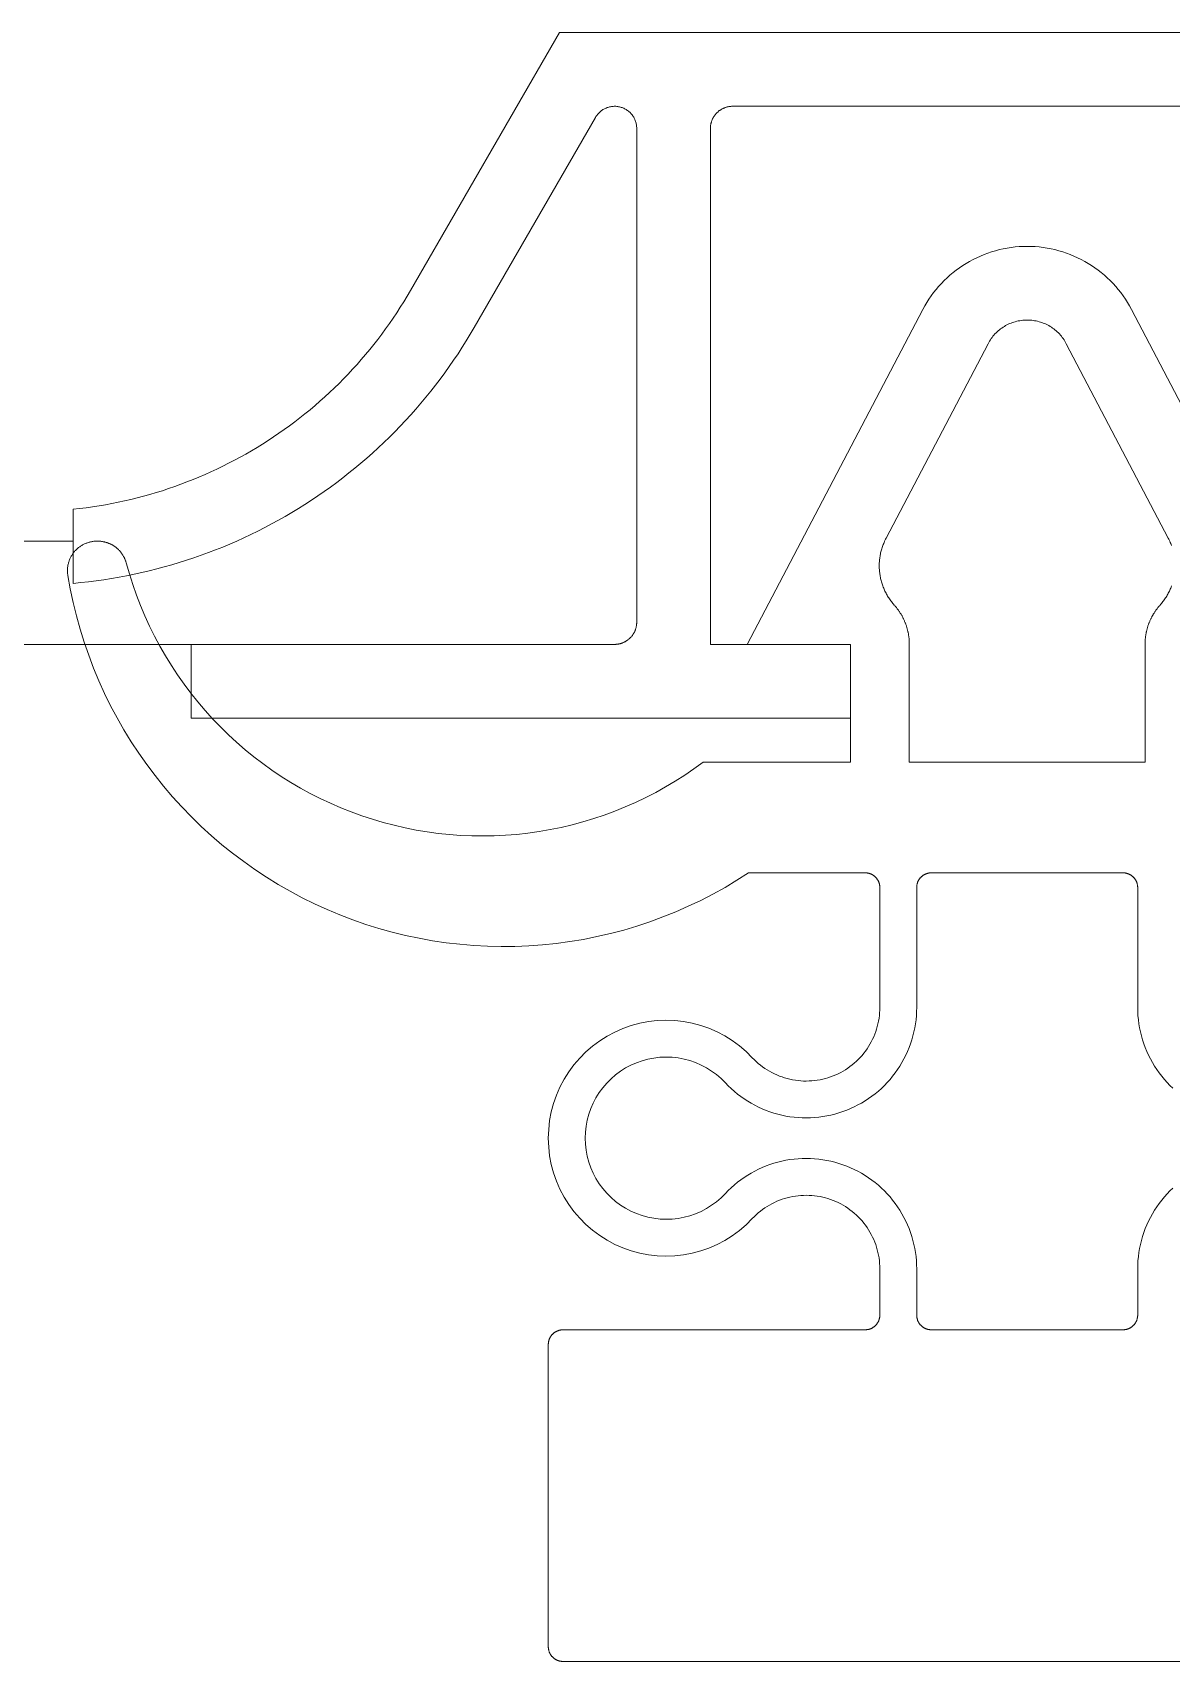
# Model space of a CAD drawing. Header units: millimetres. Extents: x -159872 to 386485, y -250577 to 158966.
# Drawn here: x 369728.96 to 369744.42, y 15875.24 to 15897.34 of the extents above; entities that cross this region are included whole.
import ezdxf

# ---------------------------------------------------------------- set-up
doc = ezdxf.new("R2010")
doc.units = ezdxf.units.MM
doc.layers.get('0').update_dxf_attribs({"lineweight": 25})
doc.layers.add('LDS-equipment-kitchen equipment', color=3, linetype='Continuous', lineweight=13)

# ---------------------------------------------------------------- blocks, each defined once
blk = doc.blocks.new('A$C73be1ed8')
at = {"transparency": 33554687}
for points in [[(636.8, 26.95, 0), (636.8, 39.85, 0)], [(614.7, 39.6, 0), (614.7, 27, 0)], [(635.8, 37.5, 0), (635.8, 29.3, 0)], [(633.043, 34.717, 0), (628.5, 37.1, 0)], [(632.579, 33.831, 0), (629.939, 35.216, 0)], [(620.025, 34.8, 0), (619.4, 34.8, 0)], [(625.2, 34.8, 0), (623.575, 34.8, 0)], [(628.5, 34.9, 0), (626.9, 34.9, 0)], [(626.9, 34.9, 0), (626.9, 31.7, 0)], [(619.2, 34.6, 0), (619.2, 32, 0)], [(625.4, 32, 0), (625.4, 34.6, 0)], [(629.939, 31.384, 0), (632.579, 32.769, 0)], [(628.5, 29.5, 0), (633.043, 31.883, 0)], [(619.4, 31.8, 0), (620.025, 31.8, 0)], [(623.575, 31.8, 0), (625.2, 31.8, 0)], [(626.9, 31.7, 0), (628.5, 31.7, 0)], [(619.4, 31.3, 0), (620.025, 31.3, 0)], [(623.575, 31.3, 0), (625.2, 31.3, 0)], [(619.2, 27, 0), (619.2, 31.1, 0)], [(625.4, 31.1, 0), (625.4, 29.517, 0)], [(626.9, 30.9, 0), (628.5, 30.9, 0)], [(626.9, 28.9, 0), (626.9, 30.9, 0)], [(627.5, 30.9, 0), (627.5, 30, 0)], [(628.5, 30.9, 0), (628.4, 30.9, 0)], [(628.5, 30.9, 0), (628.5, 29.5, 0)], [(628.5, 29, 0), (628.5, 30.9, 0)], [(627.5, 30, 0), (627.5, 21.95, 0)], [(635.5, 29, 0), (628.5, 29, 0)], [(628.8, 28, 0), (635.5, 28, 0)], [(628.5, 21.95, 0), (628.5, 27.7, 0)], [(628.5, 1.4, 0), (628.5, 27.5, 0)], [(635.65, 27.44, 0), (632.8, 25.794, 0)], [(614.9, 26.8, 0), (619, 26.8, 0)], [(633.3, 24.928, 0), (636.8, 26.95, 0)], [(627.5, 21.95, 0), (628.5, 21.95, 0)], [(629.9, 20.673, 0), (629.9, 20.685, 0)], [(629.327, 20.35, 0), (630.332, 20.35, 0)], [(629.9, 0.912, 0), (629.9, 20.35, 0)]]:
    blk.add_polyline3d(points, dxfattribs=at)
for points in [[(621.123, 35.278, 0), (621.084, 35.238, 0), (621.044, 35.199, 0), (621.002, 35.162, 0), (620.959, 35.126, 0), (620.915, 35.092, 0), (620.869, 35.06, 0), (620.822, 35.029, 0), (620.774, 35, 0), (620.725, 34.973, 0), (620.675, 34.948, 0), (620.624, 34.925, 0), (620.572, 34.903, 0), (620.52, 34.884, 0), (620.467, 34.866, 0), (620.413, 34.851, 0), (620.358, 34.838, 0), (620.303, 34.826, 0), (620.248, 34.817, 0), (620.193, 34.809, 0), (620.137, 34.804, 0), (620.081, 34.801, 0), (620.025, 34.8, 0)], [(623.575, 34.8, 0), (623.519, 34.801, 0), (623.463, 34.804, 0), (623.407, 34.809, 0), (623.352, 34.817, 0), (623.297, 34.826, 0), (623.242, 34.838, 0), (623.187, 34.851, 0), (623.133, 34.866, 0), (623.08, 34.884, 0), (623.028, 34.903, 0), (622.976, 34.925, 0), (622.925, 34.948, 0), (622.875, 34.973, 0), (622.826, 35, 0), (622.778, 35.029, 0), (622.731, 35.06, 0), (622.685, 35.092, 0), (622.641, 35.126, 0), (622.598, 35.162, 0), (622.556, 35.199, 0), (622.516, 35.238, 0), (622.477, 35.278, 0)], [(629.033, 35.104, 0), (629.045, 35.114, 0), (629.056, 35.124, 0), (629.068, 35.133, 0), (629.08, 35.143, 0), (629.092, 35.152, 0), (629.105, 35.161, 0), (629.117, 35.169, 0), (629.13, 35.178, 0), (629.142, 35.186, 0), (629.155, 35.194, 0), (629.168, 35.201, 0), (629.182, 35.209, 0), (629.195, 35.216, 0), (629.209, 35.223, 0), (629.222, 35.23, 0), (629.236, 35.236, 0), (629.25, 35.242, 0), (629.264, 35.248, 0), (629.278, 35.254, 0), (629.292, 35.259, 0)], [(629.842, 35.259, 0), (629.856, 35.254, 0), (629.87, 35.248, 0), (629.884, 35.242, 0), (629.898, 35.236, 0), (629.911, 35.23, 0), (629.925, 35.223, 0), (629.939, 35.216, 0)], [(629.033, 35.104, 0), (629.027, 35.098, 0), (629.02, 35.092, 0), (629.013, 35.086, 0), (629.006, 35.08, 0), (628.999, 35.074, 0), (628.991, 35.069, 0), (628.984, 35.063, 0), (628.977, 35.058, 0), (628.97, 35.052, 0), (628.962, 35.047, 0), (628.955, 35.042, 0), (628.947, 35.037, 0), (628.94, 35.032, 0), (628.932, 35.027, 0), (628.924, 35.022, 0), (628.916, 35.017, 0), (628.909, 35.012, 0), (628.901, 35.008, 0), (628.893, 35.003, 0), (628.885, 34.999, 0), (628.877, 34.994, 0), (628.869, 34.99, 0), (628.861, 34.986, 0), (628.852, 34.982, 0), (628.844, 34.978, 0), (628.836, 34.974, 0), (628.828, 34.97, 0), (628.819, 34.967, 0), (628.811, 34.963, 0), (628.803, 34.959, 0), (628.794, 34.956, 0), (628.786, 34.953, 0), (628.777, 34.949, 0), (628.768, 34.946, 0), (628.76, 34.943, 0), (628.751, 34.94, 0), (628.742, 34.938, 0), (628.734, 34.935, 0), (628.725, 34.932, 0), (628.716, 34.93, 0), (628.707, 34.927, 0), (628.699, 34.925, 0), (628.69, 34.923, 0), (628.681, 34.921, 0), (628.672, 34.919, 0), (628.663, 34.917, 0), (628.654, 34.915, 0), (628.645, 34.913, 0), (628.636, 34.912, 0), (628.627, 34.91, 0), (628.618, 34.909, 0), (628.609, 34.907, 0), (628.6, 34.906, 0), (628.591, 34.905, 0), (628.582, 34.904, 0), (628.573, 34.903, 0), (628.564, 34.903, 0), (628.555, 34.902, 0), (628.546, 34.901, 0), (628.536, 34.901, 0), (628.527, 34.9, 0), (628.518, 34.9, 0), (628.509, 34.9, 0), (628.5, 34.9, 0)], [(619.2, 34.6, 0), (619.2, 34.605, 0), (619.2, 34.61, 0), (619.201, 34.615, 0), (619.201, 34.62, 0), (619.202, 34.624, 0), (619.202, 34.629, 0), (619.203, 34.634, 0), (619.204, 34.639, 0), (619.205, 34.644, 0), (619.206, 34.649, 0), (619.207, 34.653, 0), (619.209, 34.658, 0), (619.21, 34.663, 0), (619.212, 34.667, 0), (619.213, 34.672, 0), (619.215, 34.677, 0), (619.217, 34.681, 0), (619.219, 34.686, 0), (619.221, 34.69, 0), (619.224, 34.694, 0), (619.226, 34.699, 0), (619.228, 34.703, 0), (619.231, 34.707, 0), (619.234, 34.711, 0), (619.236, 34.715, 0), (619.239, 34.719, 0), (619.242, 34.723, 0), (619.245, 34.727, 0), (619.249, 34.731, 0), (619.252, 34.734, 0), (619.255, 34.738, 0), (619.259, 34.741, 0), (619.262, 34.745, 0), (619.266, 34.748, 0), (619.269, 34.751, 0), (619.273, 34.755, 0), (619.277, 34.758, 0), (619.281, 34.761, 0), (619.285, 34.764, 0), (619.289, 34.766, 0), (619.293, 34.769, 0), (619.297, 34.772, 0), (619.301, 34.774, 0), (619.306, 34.776, 0), (619.31, 34.779, 0), (619.314, 34.781, 0), (619.319, 34.783, 0), (619.323, 34.785, 0), (619.328, 34.787, 0), (619.333, 34.788, 0), (619.337, 34.79, 0), (619.342, 34.791, 0), (619.347, 34.793, 0), (619.351, 34.794, 0), (619.356, 34.795, 0), (619.361, 34.796, 0), (619.366, 34.797, 0), (619.371, 34.798, 0), (619.376, 34.798, 0), (619.38, 34.799, 0), (619.385, 34.799, 0), (619.39, 34.8, 0), (619.395, 34.8, 0), (619.4, 34.8, 0)], [(625.2, 34.8, 0), (625.205, 34.8, 0), (625.21, 34.8, 0), (625.215, 34.799, 0), (625.22, 34.799, 0), (625.224, 34.798, 0), (625.229, 34.798, 0), (625.234, 34.797, 0), (625.239, 34.796, 0), (625.244, 34.795, 0), (625.249, 34.794, 0), (625.253, 34.793, 0), (625.258, 34.791, 0), (625.263, 34.79, 0), (625.267, 34.788, 0), (625.272, 34.787, 0), (625.277, 34.785, 0), (625.281, 34.783, 0), (625.286, 34.781, 0), (625.29, 34.779, 0), (625.294, 34.776, 0), (625.299, 34.774, 0), (625.303, 34.772, 0), (625.307, 34.769, 0), (625.311, 34.766, 0), (625.315, 34.764, 0), (625.319, 34.761, 0), (625.323, 34.758, 0), (625.327, 34.755, 0), (625.331, 34.751, 0), (625.334, 34.748, 0), (625.338, 34.745, 0), (625.341, 34.741, 0), (625.345, 34.738, 0), (625.348, 34.734, 0), (625.351, 34.731, 0), (625.355, 34.727, 0), (625.358, 34.723, 0), (625.361, 34.719, 0), (625.364, 34.715, 0), (625.366, 34.711, 0), (625.369, 34.707, 0), (625.372, 34.703, 0), (625.374, 34.699, 0), (625.376, 34.694, 0), (625.379, 34.69, 0), (625.381, 34.686, 0), (625.383, 34.681, 0), (625.385, 34.677, 0), (625.387, 34.672, 0), (625.388, 34.667, 0), (625.39, 34.663, 0), (625.391, 34.658, 0), (625.393, 34.653, 0), (625.394, 34.649, 0), (625.395, 34.644, 0), (625.396, 34.639, 0), (625.397, 34.634, 0), (625.398, 34.629, 0), (625.398, 34.624, 0), (625.399, 34.62, 0), (625.399, 34.615, 0), (625.4, 34.61, 0), (625.4, 34.605, 0), (625.4, 34.6, 0)], [(633.043, 34.717, 0), (633.091, 34.691, 0), (633.138, 34.663, 0), (633.184, 34.634, 0), (633.228, 34.603, 0), (633.272, 34.571, 0), (633.315, 34.537, 0), (633.356, 34.502, 0), (633.396, 34.465, 0), (633.435, 34.427, 0), (633.473, 34.388, 0), (633.509, 34.348, 0), (633.544, 34.306, 0), (633.578, 34.263, 0), (633.61, 34.219, 0), (633.64, 34.174, 0), (633.669, 34.128, 0), (633.696, 34.081, 0), (633.722, 34.033, 0), (633.746, 33.984, 0), (633.769, 33.935, 0), (633.789, 33.884, 0), (633.808, 33.833, 0), (633.826, 33.782, 0), (633.841, 33.73, 0), (633.855, 33.677, 0), (633.867, 33.624, 0), (633.877, 33.571, 0), (633.885, 33.517, 0), (633.892, 33.463, 0), (633.896, 33.409, 0), (633.899, 33.354, 0), (633.9, 33.3, 0), (633.899, 33.246, 0), (633.896, 33.191, 0), (633.892, 33.137, 0), (633.885, 33.083, 0), (633.877, 33.029, 0), (633.867, 32.976, 0), (633.855, 32.923, 0), (633.841, 32.87, 0), (633.826, 32.818, 0), (633.808, 32.767, 0), (633.789, 32.716, 0), (633.769, 32.665, 0), (633.746, 32.616, 0), (633.722, 32.567, 0), (633.696, 32.519, 0), (633.669, 32.472, 0), (633.64, 32.426, 0), (633.61, 32.381, 0), (633.578, 32.337, 0), (633.544, 32.294, 0), (633.509, 32.252, 0), (633.473, 32.212, 0), (633.435, 32.173, 0), (633.396, 32.135, 0), (633.356, 32.098, 0), (633.315, 32.063, 0), (633.272, 32.029, 0), (633.228, 31.997, 0), (633.184, 31.966, 0), (633.138, 31.937, 0), (633.091, 31.909, 0), (633.043, 31.883, 0)], [(632.579, 33.831, 0), (632.597, 33.822, 0), (632.614, 33.811, 0), (632.631, 33.8, 0), (632.648, 33.789, 0), (632.665, 33.777, 0), (632.681, 33.764, 0), (632.696, 33.751, 0), (632.711, 33.737, 0), (632.726, 33.723, 0), (632.74, 33.708, 0), (632.754, 33.693, 0), (632.767, 33.677, 0), (632.779, 33.661, 0), (632.791, 33.645, 0), (632.803, 33.628, 0), (632.813, 33.61, 0), (632.824, 33.593, 0), (632.833, 33.575, 0), (632.842, 33.557, 0), (632.851, 33.538, 0), (632.859, 33.519, 0), (632.866, 33.5, 0), (632.872, 33.481, 0), (632.878, 33.461, 0), (632.883, 33.441, 0), (632.888, 33.422, 0), (632.891, 33.401, 0), (632.894, 33.381, 0), (632.897, 33.361, 0), (632.899, 33.341, 0), (632.9, 33.32, 0), (632.9, 33.3, 0), (632.9, 33.28, 0), (632.899, 33.259, 0), (632.897, 33.239, 0), (632.894, 33.219, 0), (632.891, 33.199, 0), (632.888, 33.178, 0), (632.883, 33.159, 0), (632.878, 33.139, 0), (632.872, 33.119, 0), (632.866, 33.1, 0), (632.859, 33.081, 0), (632.851, 33.062, 0), (632.842, 33.043, 0), (632.833, 33.025, 0), (632.824, 33.007, 0), (632.813, 32.99, 0), (632.803, 32.972, 0), (632.791, 32.955, 0), (632.779, 32.939, 0), (632.767, 32.923, 0), (632.754, 32.907, 0), (632.74, 32.892, 0), (632.726, 32.877, 0), (632.711, 32.863, 0), (632.696, 32.849, 0), (632.681, 32.836, 0), (632.665, 32.823, 0), (632.648, 32.811, 0), (632.631, 32.8, 0), (632.614, 32.789, 0), (632.597, 32.778, 0), (632.579, 32.769, 0)], [(619.4, 31.8, 0), (619.395, 31.8, 0), (619.39, 31.8, 0), (619.385, 31.801, 0), (619.38, 31.801, 0), (619.376, 31.802, 0), (619.371, 31.802, 0), (619.366, 31.803, 0), (619.361, 31.804, 0), (619.356, 31.805, 0), (619.351, 31.806, 0), (619.347, 31.807, 0), (619.342, 31.809, 0), (619.337, 31.81, 0), (619.333, 31.812, 0), (619.328, 31.813, 0), (619.323, 31.815, 0), (619.319, 31.817, 0), (619.314, 31.819, 0), (619.31, 31.821, 0), (619.306, 31.824, 0), (619.301, 31.826, 0), (619.297, 31.828, 0), (619.293, 31.831, 0), (619.289, 31.834, 0), (619.285, 31.836, 0), (619.281, 31.839, 0), (619.277, 31.842, 0), (619.273, 31.845, 0), (619.269, 31.849, 0), (619.266, 31.852, 0), (619.262, 31.855, 0), (619.259, 31.859, 0), (619.255, 31.862, 0), (619.252, 31.866, 0), (619.249, 31.869, 0), (619.245, 31.873, 0), (619.242, 31.877, 0), (619.239, 31.881, 0), (619.236, 31.885, 0), (619.234, 31.889, 0), (619.231, 31.893, 0), (619.228, 31.897, 0), (619.226, 31.901, 0), (619.224, 31.906, 0), (619.221, 31.91, 0), (619.219, 31.914, 0), (619.217, 31.919, 0), (619.215, 31.923, 0), (619.213, 31.928, 0), (619.212, 31.933, 0), (619.21, 31.937, 0), (619.209, 31.942, 0), (619.207, 31.947, 0), (619.206, 31.951, 0), (619.205, 31.956, 0), (619.204, 31.961, 0), (619.203, 31.966, 0), (619.202, 31.971, 0), (619.202, 31.976, 0), (619.201, 31.98, 0), (619.201, 31.985, 0), (619.2, 31.99, 0), (619.2, 31.995, 0), (619.2, 32, 0)], [(625.4, 32, 0), (625.4, 31.995, 0), (625.4, 31.99, 0), (625.399, 31.985, 0), (625.399, 31.98, 0), (625.398, 31.976, 0), (625.398, 31.971, 0), (625.397, 31.966, 0), (625.396, 31.961, 0), (625.395, 31.956, 0), (625.394, 31.951, 0), (625.393, 31.947, 0), (625.391, 31.942, 0), (625.39, 31.937, 0), (625.388, 31.933, 0), (625.387, 31.928, 0), (625.385, 31.923, 0), (625.383, 31.919, 0), (625.381, 31.914, 0), (625.379, 31.91, 0), (625.376, 31.906, 0), (625.374, 31.901, 0), (625.372, 31.897, 0), (625.369, 31.893, 0), (625.366, 31.889, 0), (625.364, 31.885, 0), (625.361, 31.881, 0), (625.358, 31.877, 0), (625.355, 31.873, 0), (625.351, 31.869, 0), (625.348, 31.866, 0), (625.345, 31.862, 0), (625.341, 31.859, 0), (625.338, 31.855, 0), (625.334, 31.852, 0), (625.331, 31.849, 0), (625.327, 31.845, 0), (625.323, 31.842, 0), (625.319, 31.839, 0), (625.315, 31.836, 0), (625.311, 31.834, 0), (625.307, 31.831, 0), (625.303, 31.828, 0), (625.299, 31.826, 0), (625.294, 31.824, 0), (625.29, 31.821, 0), (625.286, 31.819, 0), (625.281, 31.817, 0), (625.277, 31.815, 0), (625.272, 31.813, 0), (625.267, 31.812, 0), (625.263, 31.81, 0), (625.258, 31.809, 0), (625.253, 31.807, 0), (625.249, 31.806, 0), (625.244, 31.805, 0), (625.239, 31.804, 0), (625.234, 31.803, 0), (625.229, 31.802, 0), (625.224, 31.802, 0), (625.22, 31.801, 0), (625.215, 31.801, 0), (625.21, 31.8, 0), (625.205, 31.8, 0), (625.2, 31.8, 0)], [(620.025, 31.8, 0), (620.081, 31.799, 0), (620.137, 31.796, 0), (620.193, 31.791, 0), (620.248, 31.783, 0), (620.303, 31.774, 0), (620.358, 31.762, 0), (620.413, 31.749, 0), (620.467, 31.734, 0), (620.52, 31.716, 0), (620.572, 31.697, 0), (620.624, 31.675, 0), (620.675, 31.652, 0), (620.725, 31.627, 0), (620.774, 31.6, 0), (620.822, 31.571, 0), (620.869, 31.54, 0), (620.915, 31.508, 0), (620.959, 31.474, 0), (621.002, 31.438, 0), (621.044, 31.401, 0), (621.084, 31.362, 0), (621.123, 31.322, 0), (621.161, 31.28, 0), (621.197, 31.237, 0), (621.231, 31.192, 0), (621.263, 31.147, 0), (621.294, 31.1, 0), (621.323, 31.052, 0), (621.35, 31.003, 0), (621.375, 30.953, 0), (621.399, 30.902, 0), (621.42, 30.85, 0), (621.44, 30.798, 0), (621.458, 30.745, 0), (621.473, 30.691, 0), (621.487, 30.637, 0), (621.498, 30.582, 0), (621.508, 30.527, 0), (621.515, 30.471, 0), (621.521, 30.415, 0), (621.524, 30.359, 0), (621.525, 30.303, 0), (621.524, 30.247, 0), (621.521, 30.191, 0), (621.516, 30.136, 0), (621.509, 30.08, 0), (621.5, 30.025, 0), (621.488, 29.97, 0), (621.475, 29.916, 0), (621.46, 29.862, 0), (621.442, 29.808, 0), (621.423, 29.756, 0), (621.402, 29.704, 0), (621.378, 29.653, 0), (621.353, 29.603, 0), (621.326, 29.554, 0), (621.297, 29.506, 0), (621.267, 29.459, 0), (621.235, 29.413, 0), (621.201, 29.369, 0), (621.165, 29.325, 0), (621.128, 29.283, 0), (621.089, 29.243, 0), (621.049, 29.204, 0)], [(622.551, 29.204, 0), (622.511, 29.243, 0), (622.472, 29.283, 0), (622.435, 29.325, 0), (622.399, 29.368, 0), (622.365, 29.413, 0), (622.333, 29.459, 0), (622.302, 29.506, 0), (622.274, 29.554, 0), (622.247, 29.603, 0), (622.222, 29.653, 0), (622.198, 29.704, 0), (622.177, 29.756, 0), (622.158, 29.808, 0), (622.14, 29.862, 0), (622.125, 29.915, 0), (622.112, 29.97, 0), (622.1, 30.025, 0), (622.091, 30.08, 0), (622.084, 30.136, 0), (622.079, 30.191, 0), (622.076, 30.247, 0), (622.075, 30.303, 0), (622.076, 30.359, 0), (622.079, 30.415, 0), (622.085, 30.471, 0), (622.092, 30.527, 0), (622.102, 30.582, 0), (622.113, 30.637, 0), (622.127, 30.691, 0), (622.142, 30.745, 0), (622.16, 30.798, 0), (622.179, 30.85, 0), (622.201, 30.902, 0), (622.224, 30.953, 0), (622.25, 31.003, 0), (622.277, 31.052, 0), (622.306, 31.1, 0), (622.337, 31.147, 0), (622.369, 31.192, 0), (622.403, 31.237, 0), (622.439, 31.28, 0), (622.476, 31.322, 0), (622.515, 31.362, 0), (622.556, 31.401, 0), (622.598, 31.438, 0), (622.641, 31.474, 0), (622.685, 31.508, 0), (622.731, 31.54, 0), (622.778, 31.571, 0), (622.826, 31.6, 0), (622.875, 31.627, 0), (622.925, 31.652, 0), (622.976, 31.675, 0), (623.028, 31.697, 0), (623.08, 31.716, 0), (623.133, 31.734, 0), (623.187, 31.749, 0), (623.242, 31.763, 0), (623.296, 31.774, 0), (623.352, 31.783, 0), (623.407, 31.791, 0), (623.463, 31.796, 0), (623.519, 31.799, 0), (623.575, 31.8, 0)], [(628.5, 31.7, 0), (628.509, 31.7, 0), (628.518, 31.7, 0), (628.527, 31.7, 0), (628.536, 31.699, 0), (628.546, 31.699, 0), (628.555, 31.698, 0), (628.564, 31.697, 0), (628.573, 31.697, 0), (628.582, 31.696, 0), (628.591, 31.695, 0), (628.6, 31.694, 0), (628.609, 31.693, 0), (628.618, 31.691, 0), (628.627, 31.69, 0), (628.636, 31.688, 0), (628.645, 31.687, 0), (628.654, 31.685, 0), (628.663, 31.683, 0), (628.672, 31.681, 0), (628.681, 31.679, 0), (628.69, 31.677, 0), (628.699, 31.675, 0), (628.707, 31.673, 0), (628.716, 31.67, 0), (628.725, 31.668, 0), (628.734, 31.665, 0), (628.742, 31.662, 0), (628.751, 31.66, 0), (628.76, 31.657, 0), (628.768, 31.654, 0), (628.777, 31.651, 0), (628.786, 31.647, 0), (628.794, 31.644, 0), (628.803, 31.641, 0), (628.811, 31.637, 0), (628.819, 31.633, 0), (628.828, 31.63, 0), (628.836, 31.626, 0), (628.844, 31.622, 0), (628.852, 31.618, 0), (628.861, 31.614, 0), (628.869, 31.61, 0), (628.877, 31.606, 0), (628.885, 31.601, 0), (628.893, 31.597, 0), (628.901, 31.592, 0), (628.909, 31.588, 0), (628.916, 31.583, 0), (628.924, 31.578, 0), (628.932, 31.573, 0), (628.94, 31.568, 0), (628.947, 31.563, 0), (628.955, 31.558, 0), (628.962, 31.553, 0), (628.97, 31.548, 0), (628.977, 31.542, 0), (628.984, 31.537, 0), (628.991, 31.531, 0), (628.999, 31.526, 0), (629.006, 31.52, 0), (629.013, 31.514, 0), (629.02, 31.508, 0), (629.027, 31.502, 0), (629.033, 31.496, 0)], [(629.939, 31.384, 0), (629.925, 31.377, 0), (629.911, 31.37, 0), (629.898, 31.364, 0), (629.884, 31.358, 0), (629.87, 31.352, 0), (629.856, 31.346, 0), (629.842, 31.341, 0), (629.827, 31.336, 0), (629.813, 31.331, 0), (629.798, 31.326, 0), (629.784, 31.322, 0), (629.769, 31.318, 0), (629.755, 31.315, 0), (629.74, 31.311, 0), (629.725, 31.308, 0), (629.71, 31.305, 0), (629.695, 31.303, 0), (629.68, 31.3, 0), (629.665, 31.298, 0), (629.65, 31.297, 0), (629.635, 31.295, 0), (629.62, 31.294, 0), (629.605, 31.293, 0), (629.59, 31.293, 0), (629.574, 31.292, 0), (629.559, 31.292, 0), (629.544, 31.293, 0), (629.529, 31.293, 0), (629.514, 31.294, 0), (629.499, 31.295, 0), (629.484, 31.297, 0), (629.468, 31.298, 0), (629.453, 31.3, 0), (629.438, 31.303, 0), (629.424, 31.305, 0), (629.409, 31.308, 0), (629.394, 31.311, 0), (629.379, 31.315, 0), (629.364, 31.318, 0), (629.35, 31.322, 0), (629.335, 31.327, 0), (629.321, 31.331, 0), (629.306, 31.336, 0), (629.292, 31.341, 0), (629.278, 31.346, 0), (629.264, 31.352, 0), (629.25, 31.358, 0), (629.236, 31.364, 0), (629.222, 31.37, 0), (629.209, 31.377, 0), (629.195, 31.384, 0), (629.182, 31.391, 0), (629.168, 31.399, 0), (629.155, 31.406, 0), (629.142, 31.414, 0), (629.13, 31.422, 0), (629.117, 31.431, 0), (629.105, 31.439, 0), (629.092, 31.448, 0), (629.08, 31.457, 0), (629.068, 31.467, 0), (629.056, 31.476, 0), (629.045, 31.486, 0), (629.033, 31.496, 0)], [(619.2, 31.1, 0), (619.2, 31.105, 0), (619.2, 31.11, 0), (619.201, 31.115, 0), (619.201, 31.12, 0), (619.202, 31.124, 0), (619.202, 31.129, 0), (619.203, 31.134, 0), (619.204, 31.139, 0), (619.205, 31.144, 0), (619.206, 31.149, 0), (619.207, 31.153, 0), (619.209, 31.158, 0), (619.21, 31.163, 0), (619.212, 31.167, 0), (619.213, 31.172, 0), (619.215, 31.177, 0), (619.217, 31.181, 0), (619.219, 31.186, 0), (619.221, 31.19, 0), (619.224, 31.194, 0), (619.226, 31.199, 0), (619.228, 31.203, 0), (619.231, 31.207, 0), (619.234, 31.211, 0), (619.236, 31.215, 0), (619.239, 31.219, 0), (619.242, 31.223, 0), (619.245, 31.227, 0), (619.249, 31.231, 0), (619.252, 31.234, 0), (619.255, 31.238, 0), (619.259, 31.241, 0), (619.262, 31.245, 0), (619.266, 31.248, 0), (619.269, 31.251, 0), (619.273, 31.255, 0), (619.277, 31.258, 0), (619.281, 31.261, 0), (619.285, 31.264, 0), (619.289, 31.266, 0), (619.293, 31.269, 0), (619.297, 31.272, 0), (619.301, 31.274, 0), (619.306, 31.276, 0), (619.31, 31.279, 0), (619.314, 31.281, 0), (619.319, 31.283, 0), (619.323, 31.285, 0), (619.328, 31.287, 0), (619.333, 31.288, 0), (619.337, 31.29, 0), (619.342, 31.291, 0), (619.347, 31.293, 0), (619.351, 31.294, 0), (619.356, 31.295, 0), (619.361, 31.296, 0), (619.366, 31.297, 0), (619.371, 31.298, 0), (619.376, 31.298, 0), (619.38, 31.299, 0), (619.385, 31.299, 0), (619.39, 31.3, 0), (619.395, 31.3, 0), (619.4, 31.3, 0)], [(620.025, 31.3, 0), (620.062, 31.299, 0), (620.1, 31.297, 0), (620.137, 31.294, 0), (620.174, 31.289, 0), (620.211, 31.283, 0), (620.247, 31.275, 0), (620.283, 31.266, 0), (620.319, 31.256, 0), (620.355, 31.244, 0), (620.39, 31.231, 0), (620.424, 31.217, 0), (620.458, 31.201, 0), (620.492, 31.184, 0), (620.524, 31.166, 0), (620.556, 31.147, 0), (620.588, 31.127, 0), (620.618, 31.105, 0), (620.648, 31.082, 0), (620.677, 31.059, 0), (620.704, 31.034, 0), (620.731, 31.008, 0), (620.757, 30.981, 0), (620.782, 30.953, 0), (620.806, 30.924, 0), (620.829, 30.895, 0), (620.85, 30.864, 0), (620.871, 30.833, 0), (620.89, 30.801, 0), (620.908, 30.769, 0), (620.925, 30.735, 0), (620.941, 30.701, 0), (620.955, 30.667, 0), (620.968, 30.632, 0), (620.98, 30.596, 0), (620.99, 30.561, 0), (621, 30.524, 0), (621.007, 30.488, 0), (621.014, 30.451, 0), (621.018, 30.414, 0), (621.022, 30.377, 0), (621.024, 30.34, 0), (621.025, 30.302, 0), (621.024, 30.265, 0), (621.022, 30.228, 0), (621.019, 30.19, 0), (621.014, 30.153, 0), (621.008, 30.117, 0), (621, 30.08, 0), (620.992, 30.044, 0), (620.981, 30.008, 0), (620.97, 29.972, 0), (620.957, 29.937, 0), (620.943, 29.903, 0), (620.927, 29.869, 0), (620.91, 29.835, 0), (620.893, 29.803, 0), (620.873, 29.771, 0), (620.853, 29.739, 0), (620.831, 29.709, 0), (620.809, 29.679, 0), (620.785, 29.65, 0), (620.76, 29.622, 0), (620.734, 29.595, 0), (620.708, 29.569, 0)], [(622.892, 29.569, 0), (622.865, 29.595, 0), (622.84, 29.622, 0), (622.815, 29.65, 0), (622.791, 29.679, 0), (622.768, 29.709, 0), (622.747, 29.739, 0), (622.727, 29.77, 0), (622.707, 29.803, 0), (622.689, 29.835, 0), (622.673, 29.869, 0), (622.657, 29.903, 0), (622.643, 29.937, 0), (622.63, 29.972, 0), (622.618, 30.008, 0), (622.608, 30.044, 0), (622.599, 30.08, 0), (622.592, 30.116, 0), (622.586, 30.153, 0), (622.581, 30.19, 0), (622.577, 30.228, 0), (622.575, 30.265, 0), (622.575, 30.302, 0), (622.576, 30.34, 0), (622.578, 30.377, 0), (622.581, 30.414, 0), (622.586, 30.451, 0), (622.593, 30.488, 0), (622.6, 30.524, 0), (622.609, 30.561, 0), (622.62, 30.596, 0), (622.632, 30.632, 0), (622.645, 30.667, 0), (622.659, 30.701, 0), (622.675, 30.735, 0), (622.691, 30.769, 0), (622.71, 30.801, 0), (622.729, 30.833, 0), (622.749, 30.865, 0), (622.771, 30.895, 0), (622.794, 30.925, 0), (622.818, 30.953, 0), (622.843, 30.981, 0), (622.869, 31.008, 0), (622.895, 31.034, 0), (622.923, 31.059, 0), (622.952, 31.082, 0), (622.982, 31.105, 0), (623.012, 31.127, 0), (623.044, 31.147, 0), (623.076, 31.166, 0), (623.108, 31.184, 0), (623.142, 31.201, 0), (623.176, 31.217, 0), (623.21, 31.231, 0), (623.245, 31.244, 0), (623.281, 31.256, 0), (623.317, 31.266, 0), (623.353, 31.275, 0), (623.389, 31.283, 0), (623.426, 31.289, 0), (623.463, 31.294, 0), (623.5, 31.297, 0), (623.538, 31.299, 0), (623.575, 31.3, 0)], [(625.2, 31.3, 0), (625.205, 31.3, 0), (625.21, 31.3, 0), (625.215, 31.299, 0), (625.22, 31.299, 0), (625.224, 31.298, 0), (625.229, 31.298, 0), (625.234, 31.297, 0), (625.239, 31.296, 0), (625.244, 31.295, 0), (625.249, 31.294, 0), (625.253, 31.293, 0), (625.258, 31.291, 0), (625.263, 31.29, 0), (625.267, 31.288, 0), (625.272, 31.287, 0), (625.277, 31.285, 0), (625.281, 31.283, 0), (625.286, 31.281, 0), (625.29, 31.279, 0), (625.294, 31.276, 0), (625.299, 31.274, 0), (625.303, 31.272, 0), (625.307, 31.269, 0), (625.311, 31.266, 0), (625.315, 31.264, 0), (625.319, 31.261, 0), (625.323, 31.258, 0), (625.327, 31.255, 0), (625.331, 31.251, 0), (625.334, 31.248, 0), (625.338, 31.245, 0), (625.341, 31.241, 0), (625.345, 31.238, 0), (625.348, 31.234, 0), (625.351, 31.231, 0), (625.355, 31.227, 0), (625.358, 31.223, 0), (625.361, 31.219, 0), (625.364, 31.215, 0), (625.366, 31.211, 0), (625.369, 31.207, 0), (625.372, 31.203, 0), (625.374, 31.199, 0), (625.376, 31.194, 0), (625.379, 31.19, 0), (625.381, 31.186, 0), (625.383, 31.181, 0), (625.385, 31.177, 0), (625.387, 31.172, 0), (625.388, 31.167, 0), (625.39, 31.163, 0), (625.391, 31.158, 0), (625.393, 31.153, 0), (625.394, 31.149, 0), (625.395, 31.144, 0), (625.396, 31.139, 0), (625.397, 31.134, 0), (625.398, 31.129, 0), (625.398, 31.124, 0), (625.399, 31.12, 0), (625.399, 31.115, 0), (625.4, 31.11, 0), (625.4, 31.105, 0), (625.4, 31.1, 0)], [(622.892, 29.569, 0), (622.976, 29.484, 0), (623.054, 29.394, 0), (623.125, 29.297, 0), (623.188, 29.196, 0), (623.243, 29.09, 0), (623.291, 28.98, 0), (623.33, 28.868, 0), (623.361, 28.752, 0), (623.383, 28.635, 0), (623.396, 28.516, 0), (623.4, 28.396, 0), (623.395, 28.277, 0), (623.382, 28.158, 0), (623.359, 28.041, 0), (623.328, 27.926, 0), (623.288, 27.813, 0), (623.24, 27.703, 0), (623.184, 27.598, 0), (623.121, 27.497, 0), (623.05, 27.401, 0), (622.971, 27.31, 0), (622.887, 27.226, 0), (622.796, 27.148, 0), (622.7, 27.077, 0), (622.599, 27.014, 0), (622.493, 26.958, 0), (622.384, 26.91, 0), (622.271, 26.871, 0), (622.155, 26.84, 0), (622.038, 26.818, 0), (621.919, 26.805, 0), (621.8, 26.8, 0), (621.68, 26.805, 0), (621.562, 26.818, 0), (621.444, 26.84, 0), (621.329, 26.871, 0), (621.216, 26.91, 0), (621.107, 26.958, 0), (621.001, 27.014, 0), (620.9, 27.077, 0), (620.803, 27.148, 0), (620.713, 27.226, 0), (620.628, 27.31, 0), (620.55, 27.401, 0), (620.479, 27.497, 0), (620.415, 27.598, 0), (620.359, 27.704, 0), (620.311, 27.813, 0), (620.272, 27.926, 0), (620.241, 28.041, 0), (620.218, 28.158, 0), (620.205, 28.277, 0), (620.2, 28.397, 0), (620.204, 28.516, 0), (620.217, 28.635, 0), (620.239, 28.752, 0), (620.27, 28.868, 0), (620.309, 28.981, 0), (620.356, 29.09, 0), (620.412, 29.196, 0), (620.475, 29.297, 0), (620.546, 29.394, 0), (620.623, 29.484, 0), (620.708, 29.569, 0)], [(629.436, 20.278, 0), (629.252, 20.311, 0), (629.069, 20.35, 0), (628.887, 20.394, 0), (628.707, 20.444, 0), (628.528, 20.499, 0), (628.351, 20.561, 0), (628.177, 20.627, 0), (628.004, 20.699, 0), (627.834, 20.777, 0), (627.666, 20.859, 0), (627.501, 20.947, 0), (627.338, 21.04, 0), (627.179, 21.138, 0), (627.023, 21.241, 0), (626.87, 21.348, 0), (626.72, 21.461, 0), (626.575, 21.578, 0), (626.432, 21.699, 0), (626.294, 21.825, 0), (626.16, 21.955, 0), (626.029, 22.089, 0), (625.903, 22.228, 0), (625.782, 22.37, 0), (625.665, 22.515, 0), (625.552, 22.665, 0), (625.444, 22.818, 0), (625.341, 22.974, 0), (625.243, 23.133, 0), (625.15, 23.295, 0), (625.062, 23.46, 0), (624.979, 23.628, 0), (624.902, 23.798, 0), (624.83, 23.971, 0), (624.763, 24.145, 0), (624.701, 24.322, 0), (624.646, 24.501, 0), (624.596, 24.681, 0), (624.551, 24.862, 0), (624.512, 25.045, 0), (624.479, 25.229, 0), (624.452, 25.415, 0), (624.43, 25.6, 0), (624.414, 25.787, 0), (624.404, 25.973, 0), (624.4, 26.16, 0), (624.402, 26.347, 0), (624.409, 26.534, 0), (624.423, 26.721, 0), (624.442, 26.907, 0), (624.467, 27.092, 0), (624.497, 27.277, 0), (624.534, 27.46, 0), (624.576, 27.642, 0), (624.624, 27.823, 0), (624.677, 28.002, 0), (624.736, 28.18, 0), (624.801, 28.356, 0), (624.87, 28.529, 0), (624.946, 28.7, 0), (625.026, 28.869, 0), (625.112, 29.035, 0), (625.203, 29.199, 0), (625.299, 29.359, 0), (625.4, 29.517, 0)], [(622.551, 29.204, 0), (622.609, 29.146, 0), (622.662, 29.083, 0), (622.711, 29.017, 0), (622.754, 28.947, 0), (622.792, 28.874, 0), (622.825, 28.799, 0), (622.852, 28.721, 0), (622.873, 28.642, 0), (622.888, 28.561, 0), (622.897, 28.48, 0), (622.9, 28.398, 0), (622.897, 28.315, 0), (622.887, 28.234, 0), (622.872, 28.153, 0), (622.85, 28.074, 0), (622.823, 27.996, 0), (622.79, 27.921, 0), (622.752, 27.849, 0), (622.708, 27.779, 0), (622.659, 27.713, 0), (622.605, 27.651, 0), (622.547, 27.593, 0), (622.485, 27.539, 0), (622.419, 27.491, 0), (622.349, 27.447, 0), (622.276, 27.409, 0), (622.201, 27.376, 0), (622.124, 27.349, 0), (622.044, 27.328, 0), (621.964, 27.312, 0), (621.882, 27.303, 0), (621.8, 27.3, 0), (621.718, 27.303, 0), (621.636, 27.312, 0), (621.555, 27.328, 0), (621.476, 27.349, 0), (621.399, 27.376, 0), (621.323, 27.409, 0), (621.251, 27.447, 0), (621.181, 27.491, 0), (621.115, 27.539, 0), (621.053, 27.593, 0), (620.994, 27.651, 0), (620.941, 27.713, 0), (620.892, 27.779, 0), (620.848, 27.849, 0), (620.81, 27.921, 0), (620.777, 27.997, 0), (620.749, 28.074, 0), (620.728, 28.153, 0), (620.713, 28.234, 0), (620.703, 28.316, 0), (620.7, 28.398, 0), (620.703, 28.48, 0), (620.712, 28.561, 0), (620.727, 28.642, 0), (620.748, 28.722, 0), (620.775, 28.799, 0), (620.807, 28.875, 0), (620.846, 28.947, 0), (620.889, 29.017, 0), (620.938, 29.083, 0), (620.991, 29.146, 0), (621.049, 29.204, 0)], [(635.8, 29.3, 0), (635.8, 29.293, 0), (635.8, 29.285, 0), (635.799, 29.278, 0), (635.799, 29.271, 0), (635.798, 29.263, 0), (635.797, 29.256, 0), (635.796, 29.249, 0), (635.794, 29.241, 0), (635.793, 29.234, 0), (635.791, 29.227, 0), (635.789, 29.22, 0), (635.787, 29.213, 0), (635.785, 29.206, 0), (635.782, 29.199, 0), (635.78, 29.192, 0), (635.777, 29.185, 0), (635.774, 29.178, 0), (635.771, 29.172, 0), (635.768, 29.165, 0), (635.765, 29.159, 0), (635.761, 29.152, 0), (635.757, 29.146, 0), (635.753, 29.14, 0), (635.749, 29.133, 0), (635.745, 29.127, 0), (635.741, 29.121, 0), (635.737, 29.115, 0), (635.732, 29.11, 0), (635.727, 29.104, 0), (635.722, 29.099, 0), (635.717, 29.093, 0), (635.712, 29.088, 0), (635.707, 29.083, 0), (635.701, 29.078, 0), (635.696, 29.073, 0), (635.69, 29.068, 0), (635.685, 29.063, 0), (635.679, 29.059, 0), (635.673, 29.055, 0), (635.667, 29.051, 0), (635.66, 29.047, 0), (635.654, 29.043, 0), (635.648, 29.039, 0), (635.641, 29.035, 0), (635.635, 29.032, 0), (635.628, 29.029, 0), (635.622, 29.026, 0), (635.615, 29.023, 0), (635.608, 29.02, 0), (635.601, 29.018, 0), (635.594, 29.015, 0), (635.587, 29.013, 0), (635.58, 29.011, 0), (635.573, 29.009, 0), (635.566, 29.007, 0), (635.559, 29.006, 0), (635.551, 29.004, 0), (635.544, 29.003, 0), (635.537, 29.002, 0), (635.529, 29.001, 0), (635.522, 29.001, 0), (635.515, 29, 0), (635.507, 29, 0), (635.5, 29, 0)], [(629.604, 21.071, 0), (629.457, 21.113, 0), (629.312, 21.159, 0), (629.168, 21.21, 0), (629.026, 21.265, 0), (628.885, 21.324, 0), (628.747, 21.388, 0), (628.61, 21.455, 0), (628.475, 21.527, 0), (628.343, 21.603, 0), (628.213, 21.683, 0), (628.086, 21.767, 0), (627.961, 21.855, 0), (627.839, 21.946, 0), (627.72, 22.041, 0), (627.604, 22.14, 0), (627.491, 22.242, 0), (627.381, 22.348, 0), (627.274, 22.457, 0), (627.171, 22.569, 0), (627.071, 22.685, 0), (626.975, 22.803, 0), (626.882, 22.924, 0), (626.793, 23.048, 0), (626.708, 23.174, 0), (626.627, 23.304, 0), (626.55, 23.435, 0), (626.477, 23.569, 0), (626.408, 23.705, 0), (626.343, 23.843, 0), (626.282, 23.983, 0), (626.226, 24.125, 0), (626.174, 24.268, 0), (626.126, 24.413, 0), (626.083, 24.559, 0), (626.045, 24.707, 0), (626.01, 24.855, 0), (625.981, 25.005, 0), (625.956, 25.155, 0), (625.935, 25.306, 0), (625.92, 25.458, 0), (625.908, 25.61, 0), (625.902, 25.762, 0), (625.9, 25.915, 0), (625.903, 26.067, 0), (625.91, 26.22, 0), (625.922, 26.372, 0), (625.939, 26.523, 0), (625.96, 26.674, 0), (625.986, 26.825, 0), (626.017, 26.974, 0), (626.052, 27.122, 0), (626.091, 27.27, 0), (626.135, 27.416, 0), (626.184, 27.56, 0), (626.237, 27.703, 0), (626.294, 27.845, 0), (626.355, 27.984, 0), (626.421, 28.122, 0), (626.491, 28.258, 0), (626.565, 28.391, 0), (626.643, 28.522, 0), (626.725, 28.651, 0), (626.81, 28.777, 0), (626.9, 28.9, 0)], [(628.5, 27.7, 0), (628.5, 27.707, 0), (628.5, 27.715, 0), (628.501, 27.722, 0), (628.501, 27.729, 0), (628.502, 27.737, 0), (628.503, 27.744, 0), (628.504, 27.751, 0), (628.506, 27.759, 0), (628.507, 27.766, 0), (628.509, 27.773, 0), (628.511, 27.78, 0), (628.513, 27.787, 0), (628.515, 27.794, 0), (628.518, 27.801, 0), (628.52, 27.808, 0), (628.523, 27.815, 0), (628.526, 27.822, 0), (628.529, 27.828, 0), (628.532, 27.835, 0), (628.535, 27.841, 0), (628.539, 27.848, 0), (628.543, 27.854, 0), (628.547, 27.86, 0), (628.551, 27.867, 0), (628.555, 27.873, 0), (628.559, 27.879, 0), (628.563, 27.885, 0), (628.568, 27.89, 0), (628.573, 27.896, 0), (628.578, 27.901, 0), (628.583, 27.907, 0), (628.588, 27.912, 0), (628.593, 27.917, 0), (628.599, 27.922, 0), (628.604, 27.927, 0), (628.61, 27.932, 0), (628.615, 27.937, 0), (628.621, 27.941, 0), (628.627, 27.945, 0), (628.633, 27.949, 0), (628.64, 27.953, 0), (628.646, 27.957, 0), (628.652, 27.961, 0), (628.659, 27.965, 0), (628.665, 27.968, 0), (628.672, 27.971, 0), (628.678, 27.974, 0), (628.685, 27.977, 0), (628.692, 27.98, 0), (628.699, 27.982, 0), (628.706, 27.985, 0), (628.713, 27.987, 0), (628.72, 27.989, 0), (628.727, 27.991, 0), (628.734, 27.993, 0), (628.741, 27.994, 0), (628.749, 27.996, 0), (628.756, 27.997, 0), (628.763, 27.998, 0), (628.771, 27.999, 0), (628.778, 27.999, 0), (628.785, 28, 0), (628.793, 28, 0), (628.8, 28, 0)], [(635.5, 28, 0), (635.512, 28, 0), (635.525, 27.999, 0), (635.537, 27.998, 0), (635.549, 27.996, 0), (635.561, 27.994, 0), (635.573, 27.991, 0), (635.585, 27.988, 0), (635.596, 27.984, 0), (635.608, 27.98, 0), (635.619, 27.975, 0), (635.63, 27.97, 0), (635.641, 27.965, 0), (635.652, 27.959, 0), (635.663, 27.952, 0), (635.673, 27.945, 0), (635.683, 27.938, 0), (635.692, 27.93, 0), (635.701, 27.922, 0), (635.71, 27.914, 0), (635.719, 27.905, 0), (635.727, 27.896, 0), (635.735, 27.887, 0), (635.742, 27.877, 0), (635.749, 27.867, 0), (635.756, 27.856, 0), (635.762, 27.846, 0), (635.768, 27.835, 0), (635.773, 27.824, 0), (635.778, 27.813, 0), (635.782, 27.801, 0), (635.786, 27.789, 0), (635.79, 27.778, 0), (635.793, 27.766, 0), (635.795, 27.754, 0), (635.797, 27.742, 0), (635.799, 27.729, 0), (635.8, 27.717, 0), (635.8, 27.705, 0), (635.8, 27.693, 0), (635.799, 27.68, 0), (635.798, 27.668, 0), (635.797, 27.656, 0), (635.795, 27.644, 0), (635.792, 27.632, 0), (635.789, 27.62, 0), (635.786, 27.608, 0), (635.782, 27.597, 0), (635.777, 27.585, 0), (635.772, 27.574, 0), (635.767, 27.563, 0), (635.761, 27.552, 0), (635.755, 27.542, 0), (635.748, 27.531, 0), (635.741, 27.521, 0), (635.733, 27.512, 0), (635.726, 27.502, 0), (635.717, 27.493, 0), (635.709, 27.484, 0), (635.7, 27.476, 0), (635.69, 27.468, 0), (635.681, 27.461, 0), (635.671, 27.453, 0), (635.661, 27.447, 0), (635.65, 27.44, 0)], [(614.9, 26.8, 0), (614.895, 26.8, 0), (614.89, 26.8, 0), (614.885, 26.801, 0), (614.88, 26.801, 0), (614.876, 26.802, 0), (614.871, 26.802, 0), (614.866, 26.803, 0), (614.861, 26.804, 0), (614.856, 26.805, 0), (614.851, 26.806, 0), (614.847, 26.807, 0), (614.842, 26.809, 0), (614.837, 26.81, 0), (614.833, 26.812, 0), (614.828, 26.813, 0), (614.823, 26.815, 0), (614.819, 26.817, 0), (614.814, 26.819, 0), (614.81, 26.821, 0), (614.806, 26.824, 0), (614.801, 26.826, 0), (614.797, 26.828, 0), (614.793, 26.831, 0), (614.789, 26.834, 0), (614.785, 26.836, 0), (614.781, 26.839, 0), (614.777, 26.842, 0), (614.773, 26.845, 0), (614.769, 26.849, 0), (614.766, 26.852, 0), (614.762, 26.855, 0), (614.759, 26.859, 0), (614.755, 26.862, 0), (614.752, 26.866, 0), (614.749, 26.869, 0), (614.745, 26.873, 0), (614.742, 26.877, 0), (614.739, 26.881, 0), (614.736, 26.885, 0), (614.734, 26.889, 0), (614.731, 26.893, 0), (614.728, 26.897, 0), (614.726, 26.901, 0), (614.724, 26.906, 0), (614.721, 26.91, 0), (614.719, 26.914, 0), (614.717, 26.919, 0), (614.715, 26.923, 0), (614.713, 26.928, 0), (614.712, 26.933, 0), (614.71, 26.937, 0), (614.709, 26.942, 0), (614.707, 26.947, 0), (614.706, 26.951, 0), (614.705, 26.956, 0), (614.704, 26.961, 0), (614.703, 26.966, 0), (614.702, 26.971, 0), (614.702, 26.976, 0), (614.701, 26.98, 0), (614.701, 26.985, 0), (614.7, 26.99, 0), (614.7, 26.995, 0), (614.7, 27, 0)], [(619.2, 27, 0), (619.2, 26.995, 0), (619.2, 26.99, 0), (619.199, 26.985, 0), (619.199, 26.98, 0), (619.198, 26.976, 0), (619.198, 26.971, 0), (619.197, 26.966, 0), (619.196, 26.961, 0), (619.195, 26.956, 0), (619.194, 26.951, 0), (619.193, 26.947, 0), (619.191, 26.942, 0), (619.19, 26.937, 0), (619.188, 26.933, 0), (619.187, 26.928, 0), (619.185, 26.923, 0), (619.183, 26.919, 0), (619.181, 26.914, 0), (619.179, 26.91, 0), (619.176, 26.906, 0), (619.174, 26.901, 0), (619.172, 26.897, 0), (619.169, 26.893, 0), (619.166, 26.889, 0), (619.164, 26.885, 0), (619.161, 26.881, 0), (619.158, 26.877, 0), (619.155, 26.873, 0), (619.151, 26.869, 0), (619.148, 26.866, 0), (619.145, 26.862, 0), (619.141, 26.859, 0), (619.138, 26.855, 0), (619.134, 26.852, 0), (619.131, 26.849, 0), (619.127, 26.845, 0), (619.123, 26.842, 0), (619.119, 26.839, 0), (619.115, 26.836, 0), (619.111, 26.834, 0), (619.107, 26.831, 0), (619.103, 26.828, 0), (619.099, 26.826, 0), (619.094, 26.824, 0), (619.09, 26.821, 0), (619.086, 26.819, 0), (619.081, 26.817, 0), (619.077, 26.815, 0), (619.072, 26.813, 0), (619.067, 26.812, 0), (619.063, 26.81, 0), (619.058, 26.809, 0), (619.053, 26.807, 0), (619.049, 26.806, 0), (619.044, 26.805, 0), (619.039, 26.804, 0), (619.034, 26.803, 0), (619.029, 26.802, 0), (619.024, 26.802, 0), (619.02, 26.801, 0), (619.015, 26.801, 0), (619.01, 26.8, 0), (619.005, 26.8, 0), (619, 26.8, 0)], [(629.327, 20.35, 0), (629.337, 20.454, 0), (629.349, 20.559, 0), (629.362, 20.663, 0), (629.377, 20.766, 0), (629.393, 20.87, 0), (629.411, 20.973, 0), (629.43, 21.076, 0), (629.451, 21.179, 0), (629.474, 21.282, 0), (629.498, 21.384, 0), (629.523, 21.485, 0), (629.55, 21.587, 0), (629.579, 21.688, 0), (629.609, 21.788, 0), (629.64, 21.888, 0), (629.673, 21.988, 0), (629.708, 22.087, 0), (629.744, 22.185, 0), (629.781, 22.283, 0), (629.82, 22.38, 0), (629.861, 22.477, 0), (629.902, 22.573, 0), (629.946, 22.669, 0), (629.99, 22.764, 0), (630.037, 22.858, 0), (630.084, 22.951, 0), (630.133, 23.044, 0), (630.183, 23.136, 0), (630.235, 23.227, 0), (630.288, 23.318, 0), (630.342, 23.408, 0), (630.398, 23.496, 0), (630.455, 23.584, 0), (630.514, 23.672, 0), (630.573, 23.758, 0), (630.634, 23.843, 0), (630.696, 23.928, 0), (630.76, 24.011, 0), (630.825, 24.093, 0), (630.891, 24.175, 0), (630.958, 24.256, 0), (631.026, 24.335, 0), (631.096, 24.414, 0), (631.166, 24.491, 0), (631.238, 24.567, 0), (631.311, 24.643, 0), (631.385, 24.717, 0), (631.461, 24.79, 0), (631.537, 24.862, 0), (631.614, 24.933, 0), (631.693, 25.002, 0), (631.772, 25.071, 0), (631.853, 25.138, 0), (631.934, 25.204, 0), (632.016, 25.269, 0), (632.1, 25.332, 0), (632.184, 25.395, 0), (632.27, 25.456, 0), (632.356, 25.515, 0), (632.443, 25.574, 0), (632.531, 25.631, 0), (632.62, 25.687, 0), (632.709, 25.741, 0), (632.8, 25.794, 0)], [(630.332, 20.35, 0), (630.342, 20.438, 0), (630.353, 20.526, 0), (630.365, 20.613, 0), (630.379, 20.701, 0), (630.394, 20.788, 0), (630.41, 20.875, 0), (630.427, 20.962, 0), (630.446, 21.048, 0), (630.466, 21.135, 0), (630.487, 21.22, 0), (630.51, 21.306, 0), (630.534, 21.391, 0), (630.559, 21.476, 0), (630.585, 21.561, 0), (630.613, 21.645, 0), (630.642, 21.728, 0), (630.672, 21.812, 0), (630.703, 21.894, 0), (630.736, 21.977, 0), (630.769, 22.058, 0), (630.804, 22.14, 0), (630.84, 22.221, 0), (630.878, 22.301, 0), (630.916, 22.381, 0), (630.956, 22.46, 0), (630.997, 22.538, 0), (631.038, 22.616, 0), (631.082, 22.693, 0), (631.126, 22.77, 0), (631.171, 22.846, 0), (631.218, 22.921, 0), (631.265, 22.996, 0), (631.314, 23.07, 0), (631.364, 23.143, 0), (631.415, 23.215, 0), (631.466, 23.287, 0), (631.519, 23.358, 0), (631.573, 23.428, 0), (631.628, 23.497, 0), (631.684, 23.566, 0), (631.742, 23.634, 0), (631.8, 23.7, 0), (631.859, 23.766, 0), (631.919, 23.831, 0), (631.98, 23.896, 0), (632.041, 23.959, 0), (632.104, 24.021, 0), (632.168, 24.083, 0), (632.233, 24.143, 0), (632.298, 24.203, 0), (632.364, 24.261, 0), (632.432, 24.319, 0), (632.5, 24.375, 0), (632.569, 24.431, 0), (632.638, 24.485, 0), (632.709, 24.539, 0), (632.78, 24.591, 0), (632.852, 24.643, 0), (632.925, 24.693, 0), (632.998, 24.742, 0), (633.073, 24.79, 0), (633.148, 24.837, 0), (633.223, 24.883, 0), (633.3, 24.928, 0)], [(629.604, 21.071, 0), (629.612, 21.069, 0), (629.619, 21.066, 0), (629.627, 21.064, 0), (629.635, 21.061, 0), (629.643, 21.058, 0), (629.65, 21.055, 0), (629.658, 21.052, 0), (629.665, 21.049, 0), (629.673, 21.045, 0), (629.68, 21.042, 0), (629.687, 21.038, 0), (629.694, 21.034, 0), (629.702, 21.03, 0), (629.709, 21.026, 0), (629.715, 21.022, 0), (629.722, 21.017, 0), (629.729, 21.013, 0), (629.736, 21.008, 0), (629.742, 21.003, 0), (629.749, 20.998, 0), (629.755, 20.993, 0), (629.761, 20.987, 0), (629.767, 20.982, 0), (629.774, 20.977, 0), (629.779, 20.971, 0), (629.785, 20.965, 0), (629.791, 20.959, 0), (629.796, 20.953, 0), (629.802, 20.947, 0), (629.807, 20.941, 0), (629.812, 20.935, 0), (629.817, 20.928, 0), (629.822, 20.922, 0), (629.827, 20.915, 0), (629.832, 20.908, 0), (629.836, 20.901, 0), (629.841, 20.894, 0), (629.845, 20.887, 0), (629.849, 20.88, 0), (629.853, 20.873, 0), (629.857, 20.866, 0), (629.86, 20.859, 0), (629.864, 20.851, 0), (629.867, 20.844, 0), (629.87, 20.836, 0), (629.873, 20.829, 0), (629.876, 20.821, 0), (629.879, 20.813, 0), (629.881, 20.805, 0), (629.884, 20.798, 0), (629.886, 20.79, 0), (629.888, 20.782, 0), (629.89, 20.774, 0), (629.892, 20.766, 0), (629.893, 20.758, 0), (629.895, 20.75, 0), (629.896, 20.742, 0), (629.897, 20.734, 0), (629.898, 20.725, 0), (629.899, 20.717, 0), (629.899, 20.709, 0), (629.9, 20.701, 0), (629.9, 20.693, 0), (629.9, 20.685, 0)], [(629.9, 20.673, 0), (629.9, 20.662, 0), (629.899, 20.651, 0), (629.899, 20.64, 0), (629.898, 20.63, 0), (629.896, 20.619, 0), (629.895, 20.608, 0), (629.893, 20.597, 0), (629.891, 20.587, 0), (629.888, 20.576, 0), (629.885, 20.566, 0), (629.882, 20.555, 0), (629.879, 20.545, 0), (629.875, 20.535, 0), (629.872, 20.525, 0), (629.867, 20.515, 0), (629.863, 20.505, 0), (629.858, 20.495, 0), (629.853, 20.486, 0), (629.848, 20.476, 0), (629.843, 20.467, 0), (629.837, 20.457, 0), (629.831, 20.448, 0), (629.825, 20.44, 0), (629.819, 20.431, 0), (629.812, 20.422, 0), (629.805, 20.414, 0), (629.798, 20.406, 0), (629.791, 20.398, 0), (629.783, 20.39, 0), (629.775, 20.383, 0), (629.767, 20.375, 0), (629.759, 20.368, 0), (629.751, 20.361, 0), (629.742, 20.354, 0), (629.734, 20.348, 0), (629.725, 20.342, 0), (629.716, 20.336, 0), (629.706, 20.33, 0), (629.697, 20.325, 0), (629.688, 20.32, 0), (629.678, 20.315, 0), (629.668, 20.31, 0), (629.658, 20.305, 0), (629.648, 20.301, 0), (629.638, 20.297, 0), (629.628, 20.294, 0), (629.618, 20.291, 0), (629.607, 20.287, 0), (629.597, 20.285, 0), (629.586, 20.282, 0), (629.576, 20.28, 0), (629.565, 20.278, 0), (629.554, 20.277, 0), (629.544, 20.275, 0), (629.533, 20.274, 0), (629.522, 20.273, 0), (629.511, 20.273, 0), (629.5, 20.273, 0), (629.49, 20.273, 0), (629.479, 20.273, 0), (629.468, 20.274, 0), (629.457, 20.275, 0), (629.446, 20.276, 0), (629.436, 20.278, 0)]]:
    blk.add_polyline3d(points)
blk = doc.blocks.new('Group-338')
at = {"layer": 'LDS-equipment-kitchen equipment', "xscale": -1, "rotation": 270}
blk.add_blockref('A$C73be1ed8', (309035.65, 51718.055), dxfattribs=at)

msp = doc.modelspace()

# ---------------------------------------------------------------- block references
at = {"layer": 'LDS-equipment-kitchen equipment', "color": 7}
msp.add_blockref('Group-338', (60673.51323, -36457.51522), dxfattribs=at)

doc.saveas('drawing.dxf')
